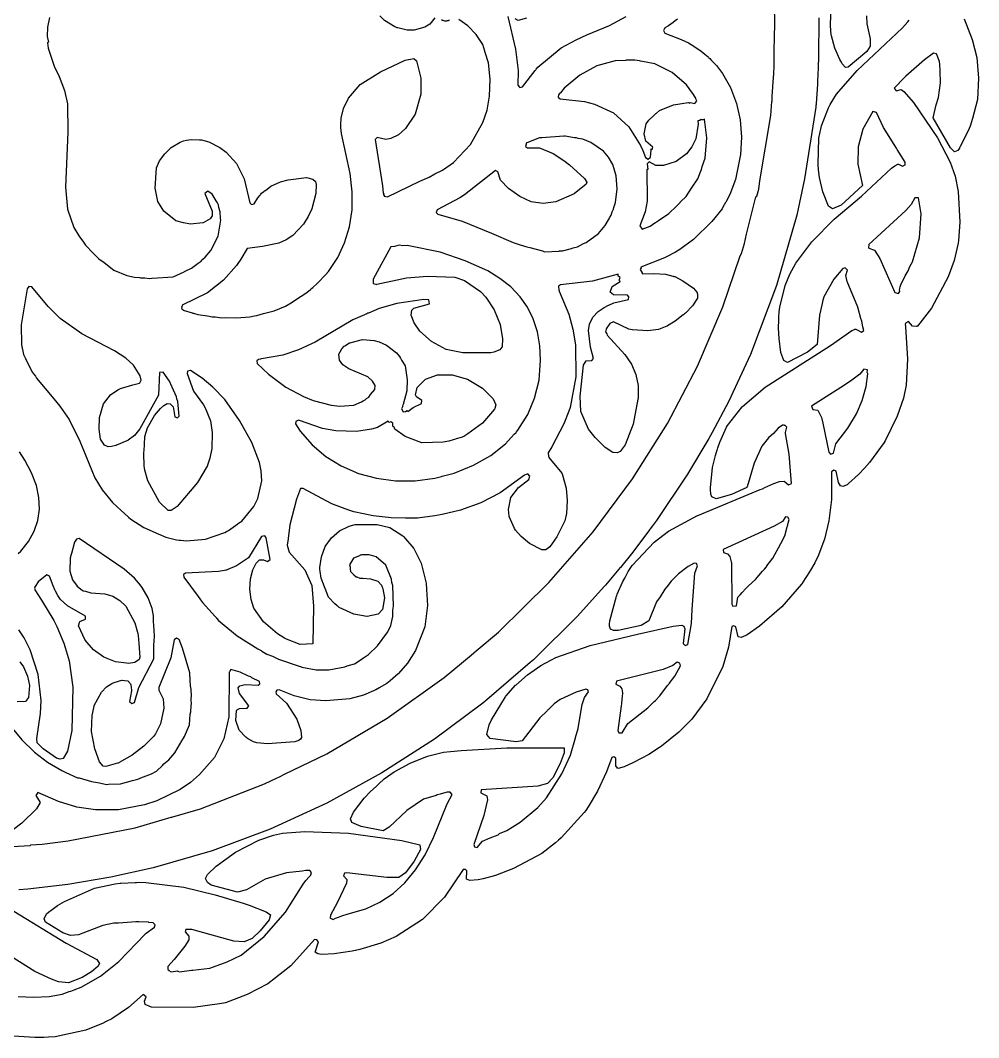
# Model space of a CAD drawing. Header units: millimetres. Extents: x 0 to 300, y 0 to 299.
# Drawn here: x 159.7 to 300.1, y 0.5 to 149.6 of the extents above; entities that cross this region are included whole.
import ezdxf

# ---------------------------------------------------------------- set-up
doc = ezdxf.new("R2010")
doc.units = ezdxf.units.MM
doc.layers.add('CUT', color=7, linetype='CONTINUOUS')

msp = doc.modelspace()

# ---------------------------------------------------------------- linework, layer by layer
at = {"layer": 'CUT'}
for points in [[(155.8314, 28.3523), (161.0913, 28.6546), (161.1872, 28.7505), (162.8452, 28.863), (166.6981, 29.3441), (176.4758, 31.2519), (181.7641, 32.7828), (181.8933, 32.8108), (182.0053, 32.8526), (186.0704, 34.0294), (195.4529, 37.6811), (197.2133, 38.5296), (197.6465, 38.6913), (198.3852, 39.0945), (204.5978, 42.0891), (213.4083, 47.3105), (221.7973, 53.2568), (225.729, 56.5464), (226.1495, 56.8564), (226.4752, 57.1708), (229.734, 59.8975), (237.1362, 67.1794), (243.5968, 74.6343), (249.3914, 82.3889), (254.5077, 90.5024), (258.9125, 98.8922), (262.623, 107.5832), (265.1403, 115.0356), (265.3537, 115.3838), (265.7769, 116.865), (266.0705, 118.2042), (267.449, 123.6828), (267.621, 123.8179), (267.893, 124.8155), (268.0397, 126.0623), (269.6812, 135.6204), (269.8229, 137.663), (269.8313, 137.7257), (269.8743, 138.4024), (270.0715, 141.2441), (270.0811, 141.6561), (270.1616, 142.9238), (270.1617, 145.1371), (270.2525, 149.0561), (270.0417, 160.0704)], [(283.6713, 150.2102), (283.7319, 149.0462), (284.2152, 146.8367), (284.2255, 145.7649), (283.749, 144.97), (280.9761, 142.6864), (280.6243, 142.6582), (280.1335, 143.1945), (279.9972, 143.4279), (279.9135, 143.5714), (279.9111, 143.5754), (279.7721, 143.8135), (279.0348, 145.5034), (278.5373, 147.3078), (278.5218, 147.4036), (278.3844, 148.8216), (278.5002, 151.8631)], [(255.9715, 149.7112), (255.6474, 149.4676), (255.3329, 149.2312), (254.6366, 148.7353), (254.1385, 148.4551), (254.1091, 148.3597), (254.0883, 148.3448), (253.9379, 148.0474), (254.1346, 147.6982), (256.5302, 146.7384), (257.5997, 146.2734), (258.3611, 145.796), (259.4235, 145.0588), (259.9932, 144.6193), (260.4662, 144.1954), (260.518, 144.1409), (260.577, 144.0787), (260.7, 143.9492), (260.9582, 143.6773), (261.6728, 142.9248), (262.5951, 141.771), (263.7602, 139.7167), (264.6244, 137.394), (265.164, 134.9957), (265.3509, 132.4274), (265.1981, 129.8892), (264.4635, 126.2569), (263.6374, 124.0268), (263.0536, 122.9327), (263.0144, 122.8626), (262.8349, 122.5419), (262.786, 122.4544), (262.5071, 121.9562), (260.9992, 120.0732), (258.31, 117.4393), (256.2987, 115.9658), (255.6758, 115.6099), (254.2818, 114.8582), (254.0929, 114.7766), (250.6056, 113.4129), (250.6236, 113.3858), (250.676, 113.2864), (250.4833, 113.044), (250.7833, 112.5754), (250.8234, 112.5785), (250.823, 112.4752), (250.8151, 112.3964), (252.5328, 112.4801), (254.2256, 112.3516), (255.3066, 112.0863), (255.3889, 112.059), (255.4393, 112.0422), (255.4982, 112.0226), (255.5645, 112.0005), (256.7647, 111.3865), (258.3144, 110.3228), (258.8097, 109.7344), (258.8385, 109.6563), (258.8399, 109.6527), (258.8656, 109.5829), (258.9224, 109.4289), (258.8943, 108.8285), (258.1593, 107.7411), (257.1416, 106.6736), (257.0232, 106.5653), (256.9606, 106.508), (256.8347, 106.393), (256.8301, 106.3888), (255.6291, 105.4547), (254.5205, 104.7817), (254.5099, 104.776), (254.5061, 104.774), (254.4861, 104.7633), (254.44, 104.7386), (253.1806, 104.2726), (251.6542, 104.0795), (249.405, 104.1868), (249.4016, 104.1877), (249.3854, 104.1917), (249.3197, 104.2078), (248.8337, 104.327), (246.6037, 105.3947), (246.0607, 105.1347), (245.5386, 104.3316), (245.5112, 104.3041), (245.4443, 103.9295), (245.636, 103.6088), (245.6717, 103.4099), (248.2582, 100.6092), (249.2139, 99.1598), (249.864, 97.6727), (250.2052, 96.0604), (250.2291, 94.633), (250.219, 94.5022), (250.2051, 94.3236), (250.197, 94.2196), (250.184, 94.0525), (249.4649, 90.3919), (248.2958, 87.362), (247.5894, 86.3803), (247.1245, 86.1625), (246.5077, 86.2407), (245.3726, 86.9768), (243.8903, 88.4245), (242.9223, 89.6748), (241.7879, 92.2178), (241.7158, 94.5017), (242.1808, 99.0367), (242.5939, 99.6563), (243.4251, 99.7211), (243.667, 100.0297), (243.2145, 101.6671), (242.9342, 104.113), (243.0901, 105.0591), (243.5911, 106.0619), (244.3327, 106.9016), (245.2209, 107.5029), (245.8479, 107.8046), (245.8775, 107.8189), (245.9057, 107.8325), (245.9153, 107.8371), (246.6397, 108.1473), (248.7902, 108.6716), (248.8615, 109.0349), (248.6336, 109.2816), (246.611, 109.3421), (246.1308, 109.7093), (246.4249, 110.566), (247.5586, 111.3125), (247.5558, 111.3154), (247.4831, 111.4075), (247.4327, 111.4862), (247.5958, 111.8522), (247.2615, 112.0869), (247.2632, 112.1829), (247.2766, 112.2995), (247.2861, 112.3435), (243.4975, 111.3367), (238.8317, 110.7981), (238.5301, 110.593), (238.592, 109.998), (238.6123, 109.9491), (238.6131, 109.941), (238.6359, 109.8921), (240.0316, 106.5219), (240.6536, 104.3109), (241.0174, 101.9927), (241.0778, 97.3114), (240.2518, 92.8244), (240.2471, 92.8106), (240.0583, 92.311), (239.3075, 90.4221), (237.5395, 87.057), (237.0228, 86.1755), (237.0393, 86.105), (237.0083, 86.0459), (237.1349, 85.4886), (239.0059, 83.2114), (239.0315, 83.1582), (239.0468, 83.1265), (239.0544, 83.1108), (239.063, 83.0929), (239.6813, 81.0322), (239.8078, 79.2087), (239.7166, 77.2764), (239.4564, 76.2391), (238.2716, 73.8699), (237.2909, 72.3968), (236.6612, 71.9635), (236.1183, 71.9786), (234.2883, 72.9055), (233.0595, 73.9233), (232.2484, 74.8654), (232.0935, 75.077), (231.3081, 76.868), (231.2972, 76.9176), (231.1979, 77.87), (231.55, 79.6237), (232.6536, 81.1057), (234.1937, 82.284), (234.3543, 82.7661), (234.0515, 83.0868), (233.5533, 82.8972), (229.9969, 80.3355), (227.1741, 78.8765), (224.19, 77.783), (221.5108, 77.1264), (220.4218, 76.9459), (217.8538, 76.6308), (216.1345, 76.616), (214.0207, 76.6614), (211.3539, 76.933), (208.553, 77.5646), (208.2699, 77.6455), (207.9758, 77.7295), (207.9701, 77.7311), (207.8014, 77.7793), (205.5463, 78.6073), (205.2166, 78.7661), (201.1316, 80.9709), (200.7422, 80.9833), (200.1408, 79.3907), (199.1769, 75.6266), (198.9178, 73.637), (198.9085, 73.5933), (198.9084, 73.5643), (198.7901, 72.6566), (199.0718, 71.6476), (201.3603, 69.0517), (202.3703, 66.7582), (202.6252, 63.7305), (202.5492, 58.179), (200.6853, 58.1039), (198.6672, 58.8838), (198.3584, 59.0335), (197.3509, 59.662), (195.2983, 61.4126), (193.8739, 63.409), (193.4755, 64.6969), (193.3182, 66.2179), (193.409, 67.7279), (193.7478, 69.0345), (194.2325, 70.0073), (194.7237, 70.4931), (195.3269, 70.5157), (195.9086, 70.2574), (196.2864, 70.576), (195.6987, 73.7508), (195.505, 74.0169), (194.9997, 73.9039), (193.0818, 70.8082), (191.3448, 69.6351), (190.0711, 69.0856), (189.983, 69.057), (189.86, 69.0172), (189.7672, 68.9871), (189.5964, 68.9318), (188.7324, 68.7751), (183.874, 68.5649), (183.582, 68.3346), (183.6157, 67.9643), (185.7203, 65.1285), (185.9498, 64.7939), (186.0764, 64.6487), (186.3705, 64.2524), (188.1984, 62.215), (188.3993, 61.9845), (188.4207, 61.9671), (188.7324, 61.6197), (191.4645, 59.3947), (194.4604, 57.4582), (194.9764, 57.2006), (195.0393, 57.1311), (195.7951, 56.6776), (196.6026, 56.3887), (197.5242, 55.9286), (200.5485, 54.913), (200.7342, 54.8882), (200.9039, 54.8034), (203.02, 54.3802), (204.8942, 54.3802), (207.2219, 54.8336), (207.5444, 54.9652), (208.6191, 55.2851), (209.9022, 56.1183), (209.9259, 56.1296), (209.9507, 56.1498), (210.6776, 56.6218), (212.0359, 57.8914), (213.5112, 59.9607), (213.9557, 60.8621), (214.2381, 62.18), (214.246, 63.1407), (214.3542, 63.7212), (214.2427, 66.7454), (214.1154, 67.1789), (214.0625, 67.6751), (213.2174, 69.7017), (211.8125, 70.9383), (210.7918, 71.2499), (209.7352, 71.2531), (209.5519, 71.1791), (209.4804, 71.1797), (209.3937, 71.1152), (208.4737, 70.7438), (207.9237, 69.7536), (207.9845, 69.4622), (207.9923, 69.2872), (208.0002, 69.2743), (208, 69.1928), (208.0287, 69.1382), (208.0689, 68.7858), (208.2572, 68.6033), (208.4793, 68.3497), (208.556, 68.3136), (208.8639, 68.0152), (208.9818, 68.007), (208.9904, 67.9992), (209.4462, 67.8321), (209.8699, 67.8369), (210.9637, 67.7333), (212.0482, 67.384), (212.5849, 66.7996), (212.6471, 66.6383), (212.6946, 66.5154), (212.7787, 66.2975), (212.7889, 66.2711), (213.054, 64.9489), (212.7635, 63.2117), (212.1017, 62.5415), (210.5046, 62.2224), (210.4924, 62.2209), (210.4625, 62.2173), (210.461, 62.2171), (210.4366, 62.2142), (208.541, 62.5563), (206.3959, 63.5346), (206.1905, 63.6991), (206.1528, 63.7294), (206.0565, 63.8065), (205.7664, 64.0391), (204.8546, 65.0234), (203.749, 67.8336), (203.6248, 68.7809), (203.5801, 69.1475), (203.5837, 69.3596), (203.794, 70.9683), (204.3418, 72.4561), (205.2479, 73.7414), (206.4411, 74.748), (207.8374, 75.4628), (208.7273, 75.6688), (208.975, 75.7058), (211.9473, 75.6668), (213.8048, 75.2307), (215.7142, 74.0338), (215.8085, 73.9499), (215.8297, 73.9311), (215.8325, 73.9286), (215.833, 73.9281), (217.3345, 72.162), (218.3994, 69.9996), (219.1448, 67.0643), (219.2084, 66.1658), (219.3424, 63.8193), (218.9484, 60.7038), (217.5757, 57.2374), (216.4151, 55.3864), (215.0995, 53.8628), (215.0776, 53.8427), (215.0718, 53.8374), (215.0529, 53.8202), (215.0241, 53.7939), (213.8539, 52.7718), (213.3626, 52.4014), (212.2795, 51.7463), (212.2486, 51.7284), (212.056, 51.6171), (212.028, 51.6009), (211.7911, 51.464), (209.9553, 50.6978), (207.9565, 50.1536), (204.427, 49.8478), (202.1275, 49.9989), (199.7914, 50.5799), (197.5903, 51.4684), (197.2647, 51.4246), (197.0949, 51.1847), (197.1617, 50.8631), (198.6563, 49.4848), (200.2072, 47.1431), (200.774, 45.5178), (200.8708, 44.4701), (200.7474, 44.2477), (200.5231, 44.1013), (200.4441, 44.0496), (200.4273, 44.0387), (200.3193, 43.9682), (199.8971, 43.8323), (195.9049, 43.5299), (194.3507, 43.7111), (194.3507, 43.7111), (194.3503, 43.7112), (194.35, 43.7113), (193.8569, 43.854), (192.9478, 44.3423), (192.9115, 44.3717), (192.897, 44.3835), (192.8538, 44.4185), (192.7329, 44.5163), (191.7495, 45.5603), (191.2444, 46.9533), (191.3675, 48.4401), (191.4928, 48.5602), (191.7945, 48.7213), (192.9057, 48.758), (193.1697, 49.0959), (191.8036, 50.9219), (191.5924, 51.7328), (191.8403, 52.0329), (192.6135, 52.2592), (194.4983, 52.1302), (194.7453, 52.3476), (194.7382, 52.6764), (193.5926, 53.2323), (193.4349, 53.3452), (193.1245, 53.4594), (191.8803, 54.0631), (190.5067, 54.4425), (190.3399, 54.0953), (190.2917, 54.0295), (190.2937, 53.9991), (190.2614, 53.932), (190.2315, 47.5187), (189.5132, 44.2781), (188.1223, 41.5432), (185.9478, 39.0368), (184.605, 37.8746), (183.0684, 36.8387), (179.6801, 35.1938), (177.8452, 34.5843), (174.0305, 33.8858), (170.7019, 33.8557), (167.9544, 34.2506), (165.2571, 35.1059), (162.2311, 36.4254), (161.9593, 35.9713), (162.5703, 34.9634), (162.0117, 34.026), (159.8869, 31.9324), (157.2366, 29.9219)], [(297.9706, 149.7654), (299.1568, 146.7627), (299.843, 144.0954), (300.1159, 141.0628), (299.9349, 137.955), (299.2251, 135.1588), (298.8954, 134.052), (298.6012, 133.3828), (297.4292, 131.0791), (297.3141, 130.8529), (297.2963, 130.818), (297.2926, 130.8106), (297.0662, 130.476), (296.5666, 130.303), (295.9798, 130.8705), (293.4262, 135.2848), (293.9114, 137.1588), (294.2543, 138.2339), (294.5265, 140.4148), (294.5146, 140.6734), (294.5259, 140.7699), (294.486, 141.7791), (294.4929, 142.2403), (294.4636, 142.3466), (294.4408, 142.9226), (294.4388, 142.929), (294.4375, 142.9774), (294.4055, 143.0622), (294.3835, 143.5448), (293.9331, 144.6662), (293.4759, 144.7276), (292.1859, 143.7633), (289.457, 141.3975), (288.6319, 140.5401), (288.4459, 140.3775), (288.4422, 140.343), (287.7409, 139.6142), (288.0066, 139.2401), (288.7473, 139.4127), (289.1692, 139.1387), (290.5577, 137.5091), (294.0654, 132.3382), (295.9303, 128.7914), (296.6599, 126.7245), (297.093, 124.4972), (297.3586, 120.0005), (297.1598, 117.3124), (297.1586, 117.2963), (297.1584, 117.2939), (297.1313, 116.9279), (296.5137, 114.3691), (295.6608, 111.9891), (293.2274, 107.391), (291.1467, 104.7457), (291.1441, 104.7437), (291.1431, 104.743), (291.136, 104.7375), (291.1239, 104.7282), (291.1174, 104.7232), (291.1079, 104.7159), (291.1002, 104.7099), (291.0305, 104.6949), (290.4303, 104.7308), (289.854, 105.407), (289.3866, 105.1844), (289.3919, 105.0918), (289.3517, 105.0679), (289.4162, 104.6648), (289.6869, 99.9166), (289.5076, 96.0967), (289.0864, 94.1893), (288.1635, 91.553), (286.395, 87.923), (286.2481, 87.7039), (286.2478, 87.7035), (286.2468, 87.7019), (286.2466, 87.7016), (284.1207, 84.7834), (283.3777, 83.9314), (282.5611, 83.0385), (281.9658, 82.5101), (281.5441, 82.1358), (281.0533, 81.7002), (280.8377, 81.5088), (280.2258, 81.2586), (279.8537, 81.3631), (279.5664, 81.8209), (279.2254, 83.4752), (278.8664, 83.6572), (278.5377, 83.4248), (278.5324, 79.3284), (278.1609, 76.2361), (277.5026, 73.5167), (277.4308, 73.2833), (276.6258, 71.2059), (276.0927, 70.0722), (275.4904, 68.9824), (274.9829, 68.191), (274.9083, 68.0747), (274.7035, 67.7553), (274.2098, 66.9854), (274.1607, 66.9178), (271.2829, 63.6098), (267.9809, 60.7929), (266.1747, 59.5179), (266.1125, 59.4774), (266.099, 59.4686), (266.0749, 59.453), (265.9878, 59.3963), (265.3161, 59.1297), (264.8502, 59.2202), (264.5342, 60.6758), (264.2494, 60.8476), (263.9357, 60.7373), (263.4415, 57.7178), (263.4409, 57.7152), (263.4406, 57.7137), (263.4396, 57.7096), (263.4382, 57.7032), (262.6108, 54.8936), (260.2805, 50.1423), (258.0728, 47.1648), (257.2763, 46.3683), (256.913, 46.005), (256.6572, 45.7493), (256.1502, 45.2422), (253.6521, 43.2095), (253.359, 43.0017), (251.7845, 41.9797), (249.5213, 40.7962), (248.1682, 40.1729), (247.2838, 39.939), (247.2588, 39.9536), (247.2451, 39.9616), (247.2328, 39.9689), (247.189, 39.9945), (246.9468, 40.3281), (246.9385, 41.4573), (246.6577, 41.6455), (246.3354, 41.5437), (245.5879, 39.4389), (244.2673, 36.5876), (242.8643, 34.3017), (242.5243, 33.7749), (242.2944, 33.4873), (238.929, 29.766), (238.5599, 29.4078), (238.1095, 29.047), (236.078, 27.498), (231.9615, 25.2832), (229.3151, 24.2501), (227.5205, 23.765), (226.7566, 23.6183), (225.5502, 23.5172), (225.0663, 23.7315), (225.1121, 24.9274), (224.9068, 25.141), (224.5759, 25.1335), (221.852, 21.0709), (218.617, 17.8055), (214.7428, 15.2981), (212.5114, 14.3359), (209.4338, 13.393), (208.7959, 13.2608), (208.722, 13.2455), (208.5674, 13.2135), (208.3124, 13.1606), (205.6788, 12.7573), (203.8772, 12.6949), (203.2586, 12.7658), (202.864, 13.0204), (203.3414, 14.5445), (203.1434, 14.8508), (202.7788, 14.8595), (199.3066, 11.0108), (195.9566, 8.3876), (192.9278, 6.8229), (189.7374, 5.6079), (188.8458, 5.4273), (185.0048, 4.9258), (178.8899, 4.956), (177.9715, 5.345), (177.8419, 5.8227), (178.1078, 6.4924), (177.6448, 6.8025), (175.5358, 4.8997), (173.0815, 3.2602), (172.2692, 2.8494), (171.9709, 2.6984), (171.9055, 2.6654), (171.7895, 2.6067), (169.271, 1.606), (164.7577, 0.6333), (163.7779, 0.5569), (163.0893, 0.5351), (162.8534, 0.5276), (162.6731, 0.5219), (161.8124, 0.4946), (157.893, 0.7611)], [(159.3412, 6.5266), (161.595, 6.4345), (163.8692, 6.5266), (165.7748, 6.8573), (166.8041, 7.2367), (167.0871, 7.3066), (167.5399, 7.508), (168.5775, 7.8905), (171.4166, 9.4922), (174.1101, 11.6496), (177.9622, 15.6782), (177.9639, 15.6799), (177.9689, 15.6848), (177.9991, 15.7147), (178.0975, 15.8123), (179.3349, 16.6661), (179.4277, 17.0173), (179.1181, 17.3134), (178.4748, 17.3483), (178.4262, 17.3952), (177.0348, 17.4707), (176.7735, 17.4483), (176.5823, 17.4703), (174.0542, 17.285), (173.3763, 17.259), (171.7554, 16.9126), (168.1753, 15.5487), (167.0417, 15.476), (165.908, 15.8399), (163.3676, 17.4366), (163.1803, 17.8824), (163.4975, 18.6285), (163.8134, 18.9035), (164.3303, 19.2853), (164.5036, 19.4132), (164.5308, 19.4334), (165.1114, 19.8621), (166.1225, 20.4612), (170.5327, 22.3794), (173.5854, 23.0426), (174.2939, 23.129), (174.3122, 23.1312), (174.364, 23.1376), (174.3819, 23.1397), (176.4954, 23.245), (176.693, 23.2486), (177.0448, 23.2549), (178.071, 23.2443), (183.6138, 22.5443), (188.1969, 21.4221), (192.3159, 20.2053), (193.1871, 19.9073), (195.7144, 18.9374), (196.3239, 18.5043), (196.1245, 17.7524), (194.8221, 16.1694), (193.6209, 15.033), (192.4842, 14.5141), (190.9591, 14.6381), (184.8231, 16.3306), (183.9146, 16.3642), (183.8039, 15.9795), (184.3789, 15.3465), (184.3731, 14.8328), (183.7522, 13.8912), (182.2142, 11.9622), (181.3001, 10.8978), (181.2891, 10.4659), (181.4381, 10.3806), (181.4357, 10.3118), (181.7878, 10.126), (182.7218, 10.2635), (182.7358, 10.2145), (182.9777, 10.154), (184.7679, 10.3598), (184.9255, 10.3636), (187.4429, 10.6873), (189.9908, 11.5833), (192.01, 12.5911), (195.399, 15.3156), (198.5178, 18.881), (201.1326, 22.9805), (201.4846, 23.5108), (201.9908, 24.0652), (202.2352, 24.325), (202.2342, 24.3317), (202.2641, 24.3644), (202.3291, 24.6905), (202.084, 24.963), (201.5118, 24.9674), (200.9698, 24.8752), (198.6545, 24.6638), (195.5429, 23.6954), (192.7894, 22.1716), (191.4722, 21.7944), (187.6228, 22.834), (187.1017, 23.2085), (186.7887, 23.8161), (187.12, 24.3881), (188.3514, 25.6168), (191.2198, 27.6899), (194.6352, 29.4265), (196.7798, 30.1818), (198.0746, 30.4359), (201.3624, 30.7087), (207.7504, 30.4361), (215.5663, 29.3762), (218.2311, 28.7311), (218.3265, 28.0545), (217.3681, 26.355), (216.1368, 24.6369), (215.1372, 23.9585), (213.395, 23.9417), (207.5243, 24.6678), (207.1642, 24.5843), (207.0347, 24.202), (207.5079, 23.652), (207.4786, 23.1075), (206.1442, 20.3464), (205.1294, 18.4472), (205.1314, 18.2506), (205.029, 18.0387), (205.5149, 17.7862), (205.8772, 18.0064), (206.0255, 18.057), (206.3162, 18.1563), (206.8054, 18.3232), (207.7179, 18.6347), (210.296, 19.3814), (212.3536, 20.3321), (214.3107, 21.618), (216.0027, 23.1952), (217.5861, 25.0828), (218.9886, 27.2952), (220.2331, 29.8139), (222.1982, 34.7381), (222.9353, 36.1182), (222.6835, 36.4754), (222.4136, 36.458), (222.371, 36.4805), (222.2378, 36.4466), (222.0037, 36.4315), (221.1929, 36.1807), (220.7773, 36.075), (220.5922, 35.9949), (218.7728, 35.4323), (216.289, 33.7647), (213.7159, 31.3448), (212.8605, 30.8166), (209.6116, 31.4458), (208.2419, 31.9963), (208.0442, 32.5339), (208.4776, 33.531), (210.0348, 35.6038), (210.9868, 36.5559), (211.7976, 37.2973), (212.0147, 37.4958), (212.1973, 37.6628), (213.0069, 38.4031), (214.4658, 39.449), (216.8189, 40.7306), (219.3227, 41.7362), (221.6666, 42.3285), (222.7, 42.4234), (222.7038, 42.4237), (222.7038, 42.4237), (224.2883, 42.5692), (230.9719, 42.9817), (239.3774, 42.9561), (239.3813, 42.2194), (238.7857, 40.6475), (237.73, 38.5658), (236.9332, 37.7132), (235.5009, 37.3326), (227.1937, 36.8276), (227.1426, 36.3672), (228.0267, 35.9266), (228.138, 35.318), (227.5829, 33.0274), (226.1142, 28.8045), (226.25, 28.4331), (226.6406, 28.3714), (227.3959, 29.2864), (228.5457, 29.7935), (229.6826, 30.2266), (229.8885, 30.3857), (230.9599, 30.8582), (232.9314, 32.0722), (235.512, 34.2074), (236.7764, 35.6522), (239.0165, 39.147), (240.2737, 41.8682), (241.0212, 44.4218), (241.0317, 44.4505), (241.0362, 44.4733), (241.417, 45.7744), (241.9605, 49.0811), (242.0105, 49.3161), (242.3385, 50.3214), (242.9434, 51.1489), (242.8259, 51.461), (242.5483, 51.5706), (241.1377, 51.1349), (238.798, 50.0434), (237.8972, 49.388), (237.0449, 48.5495), (236.9451, 48.465), (236.8867, 48.3938), (235.8102, 47.3347), (233.2327, 43.9656), (232.3558, 43.8326), (228.527, 44.3097), (228.0229, 44.8988), (228.3803, 46.3504), (228.7317, 47.0531), (230.755, 50.4193), (230.8437, 50.5272), (232.2482, 52.1284), (232.2805, 52.1636), (234.0142, 53.6813), (235.9302, 55.0285), (238.1711, 56.212), (243.1596, 57.9351), (250.1016, 59.6333), (255.3278, 60.8116), (256.6015, 60.9332), (256.9298, 60.7715), (257.0371, 60.3885), (256.7879, 58.2344), (257.1121, 57.9491), (257.4797, 58.1058), (258.0097, 61.1649), (258.1179, 63.2095), (258.5083, 68.5628), (258.9256, 69.6248), (258.7676, 69.9868), (258.4094, 70.0394), (257.5636, 69.55), (256.1034, 68.4751), (255.0279, 67.3983), (254.4338, 66.5462), (254.1386, 66.2318), (253.4143, 65.0839), (252.9172, 64.371), (251.7706, 61.575), (250.6605, 60.8704), (247.2838, 60.1555), (246.6019, 60.1296), (246.1703, 60.3323), (246.0269, 60.7752), (245.9933, 61.0609), (246.0439, 61.5622), (247.0553, 65.1735), (247.0741, 65.2298), (247.0782, 65.2421), (247.0915, 65.2821), (247.1503, 65.4586), (247.9585, 67.3163), (248.2373, 67.8285), (248.2809, 67.9085), (248.2917, 67.9283), (248.768, 68.8032), (249.3285, 69.6979), (252.5365, 73.0874), (254.6387, 74.7257), (258.9304, 76.9923), (258.9397, 76.9965), (258.9462, 76.9995), (258.9673, 77.0091), (258.9752, 77.0127), (268.1088, 80.8337), (268.4372, 80.8916), (268.7725, 81.1113), (270.1092, 81.6706), (270.9164, 81.9717), (271.6235, 82.0252), (272.2513, 81.4965), (272.6621, 81.7039), (272.3683, 85.9882), (271.8158, 89.0361), (271.811, 89.0996), (271.8106, 89.1037), (271.807, 89.1518), (271.8049, 89.1782), (271.9932, 89.9705), (271.7947, 90.1241), (271.7486, 90.2066), (271.681, 90.2119), (271.5769, 90.2924), (271.4981, 90.2262), (271.3813, 90.2354), (270.7276, 89.7803), (270.067, 89.0334), (269.7377, 88.7567), (269.7172, 88.7303), (269.3075, 88.3861), (268.3549, 87.1858), (267.1954, 84.6906), (266.1823, 81.1924), (266.1635, 81.1648), (266.1582, 81.157), (266.1575, 81.156), (266.1332, 81.1203), (263.892, 80.0928), (261.6543, 79.4435), (261.02, 79.731), (260.8772, 80.1198), (260.7942, 80.8082), (260.7935, 81.0808), (261.1246, 84.0606), (261.5289, 85.8038), (261.8097, 86.6484), (261.8391, 86.7369), (261.9053, 86.936), (262.1781, 87.7565), (263.1717, 89.941), (263.3224, 90.2093), (265.4358, 92.9306), (265.4684, 92.9645), (265.4792, 92.9757), (265.4828, 92.9795), (265.4907, 92.9878), (268.8072, 95.7902), (278.4255, 101.9303), (281.5217, 104.1139), (281.9011, 104.2713), (281.9402, 104.2807), (281.9462, 104.2822), (281.9756, 104.2893), (282.1152, 104.3232), (282.9323, 103.8582), (283.3002, 104.0998), (283.1487, 104.6717), (282.9915, 105.456), (282.8295, 105.8766), (282.393, 107.5242), (280.8372, 111.2903), (280.6526, 112.1648), (280.8901, 112.9542), (280.5751, 113.2902), (280.2272, 113.1827), (278.9012, 111.6417), (277.4217, 109.0528), (277.3372, 108.6952), (277.2745, 108.5773), (277.1837, 108.0459), (276.7824, 106.3483), (276.4491, 102.0399), (275.0354, 100.9601), (272.1058, 99.3983), (271.5841, 99.7355), (271.131, 100.8761), (270.8725, 102.952), (270.795, 104.4451), (270.8401, 105.6716), (270.8452, 105.8098), (270.8541, 106.0517), (270.8825, 106.8227), (270.9647, 107.5421), (271.7705, 110.6901), (272.4579, 112.3768), (273.3188, 114.0004), (275.6451, 117.1121), (278.9613, 120.4009), (282.963, 123.797), (287.3555, 127.9156), (287.8291, 128.2211), (288.2557, 128.4883), (288.3798, 128.4813), (288.9526, 128.1871), (289.3626, 128.3992), (289.3526, 128.7643), (288.1858, 130.6322), (288.0935, 130.8042), (287.7181, 131.3809), (286.1776, 133.8469), (285.1299, 136.068), (284.6, 136.1998), (283.1229, 133.5868), (282.4356, 131.0094), (282.429, 128.4617), (283.1083, 125.3644), (279.9794, 122.4871), (278.698, 121.9463), (278.1047, 122.3321), (277.2771, 124.445), (276.7832, 126.5162), (276.6615, 127.6449), (276.6008, 128.5066), (276.6985, 132.3147), (276.8243, 132.9619), (276.892, 133.2333), (276.9382, 133.4188), (276.9804, 133.5879), (277.1035, 134.0816), (278.1072, 136.7324), (278.3777, 137.2334), (279.2871, 138.7627), (282.3184, 142.2283), (288.968, 148.455), (289.7318, 149.3443), (289.9529, 149.572)], [(276.6883, 149.9046), (276.6399, 144.0683), (276.5877, 142.8201), (276.5283, 141.3986), (276.5073, 140.894), (276.4789, 140.2154), (276.3006, 137.3349), (276.2794, 137.174), (276.271, 137.1099), (276.2663, 137.0738), (276.2353, 136.8375), (274.6, 126.3251), (273.4499, 121.0269), (270.4832, 110.7012), (266.6612, 100.6003), (263.4588, 93.6819), (261.0658, 89.1588), (260.5774, 88.2648), (257.4262, 83.0716), (252.8838, 76.2863), (252.3194, 75.5053), (251.995, 75.0565), (251.99, 75.0495), (251.9057, 74.9328), (249.2589, 71.3955), (247.6159, 69.4073), (247.5359, 69.3121), (247.3832, 69.1302), (245.4074, 66.7766), (245.2488, 66.5877), (241.3148, 62.2692), (234.958, 55.9419), (234.9358, 55.9221), (234.9138, 55.9024), (234.8558, 55.8506), (234.4021, 55.4451), (228.046, 49.9695), (227.7976, 49.7761), (227.7579, 49.7452), (227.6725, 49.6788), (227.2506, 49.3504), (220.3888, 44.2541), (212.6376, 39.2896), (204.5823, 34.8695), (196.2819, 31.0664), (187.7739, 27.8861), (179.1118, 25.3711), (172.9158, 24.0038), (166.6273, 22.9456), (160.7894, 22.2603), (159.4561, 22.1688)], [(163.9299, 149.9625), (163.6261, 148.5348), (163.5973, 147.1958), (163.7776, 146.3391), (163.6609, 146.2484), (163.7213, 145.4926), (164.6282, 142.8324), (165.3761, 141.3367), (166.1598, 139.2947), (166.5883, 137.3384), (166.6518, 133.1792), (166.29, 125.0998), (166.5653, 121.8995), (167.5267, 119.1906), (168.3236, 117.8408), (168.8503, 117.2213), (169.2098, 116.6298), (170.3519, 115.4555), (170.5001, 115.2812), (170.6031, 115.1972), (171.1732, 114.611), (171.9638, 114.0874), (173.3557, 112.9521), (175.267, 112.1503), (176.3758, 111.9322), (177.1334, 111.8812), (177.2896, 111.849), (177.7166, 111.8419), (177.9032, 111.8294), (178.5579, 111.732), (178.9296, 111.7603), (179.0033, 111.7553), (182.0523, 111.9853), (183.6717, 112.7241), (183.7471, 112.7485), (183.8034, 112.7841), (184.7664, 113.2234), (185.7125, 113.9914), (186.1712, 114.2815), (186.4099, 114.5575), (186.767, 114.8474), (187.5985, 115.8334), (188.6634, 117.935), (189.0538, 120.2811), (189.0168, 120.5153), (188.9578, 121.494), (188.759, 122.1486), (188.7019, 122.5108), (188.5904, 122.7041), (188.5496, 122.8385), (188.3612, 123.1014), (187.7995, 124.0753), (187.1591, 124.5241), (186.7258, 124.1852), (187.7787, 121.6185), (187.7773, 120.9311), (187.4934, 120.4814), (186.4763, 119.9008), (186.4315, 119.8919), (186.4185, 119.8893), (186.4162, 119.8888), (186.411, 119.8878), (184.594, 119.7047), (183.5678, 119.8975), (182.4653, 120.1984), (180.7184, 121.6085), (179.8124, 123.0366), (179.4148, 124.9626), (179.6387, 127.9474), (180.0665, 128.9554), (180.8336, 129.9818), (181.772, 130.9149), (183.0688, 131.708), (183.5709, 131.9014), (184.0375, 132.0219), (184.72, 132.0927), (185.9223, 132.0711), (186.0224, 132.0553), (186.0639, 132.0487), (186.0972, 132.0435), (186.2034, 132.0267), (187.2694, 131.7467), (188.9174, 130.9317), (189.8437, 130.2479), (191.3563, 128.5841), (192.4913, 126.3215), (193.3044, 122.8386), (193.5271, 122.5964), (193.9473, 122.6766), (194.4696, 123.5436), (194.8002, 123.9359), (194.8532, 123.9987), (194.9082, 124.0639), (195.0312, 124.2099), (195.3391, 124.475), (195.4558, 124.5604), (195.4794, 124.5777), (195.8183, 124.8255), (196.3907, 125.2442), (197.8175, 125.9108), (198.9161, 126.2034), (201.612, 126.5061), (202.5548, 126.2799), (202.901, 125.9449), (203.0111, 125.5056), (202.9882, 124.2024), (202.4058, 121.916), (201.8514, 120.7995), (201.1773, 119.7127), (199.6053, 118.0501), (198.6482, 117.3775), (197.5638, 116.9212), (197.3087, 116.8473), (195.1386, 116.4367), (192.9042, 116.136), (191.9921, 114.5622), (191.3272, 113.6118), (189.4229, 111.4679), (187.0951, 109.6349), (183.4077, 107.8117), (183.3774, 107.6731), (183.28, 107.5845), (183.3353, 107.48), (183.2903, 107.2739), (183.4832, 107.2006), (183.552, 107.0706), (184.8566, 106.6792), (184.9549, 106.6419), (185.0208, 106.63), (185.6681, 106.4358), (187.1164, 106.2501), (187.7687, 106.1319), (188.2138, 106.1094), (189.205, 105.9823), (189.8008, 106.0294), (191.3564, 105.9509), (193.2781, 106.1036), (194.0082, 106.281), (194.3146, 106.3066), (195.3254, 106.6011), (196.8609, 106.9742), (198.5322, 107.6933), (199.0003, 107.9893), (199.1938, 108.0682), (199.976, 108.606), (201.6654, 109.674), (202.2074, 110.1403), (202.3587, 110.2444), (202.5322, 110.4199), (203.1915, 110.9872), (204.467, 112.3765), (204.6235, 112.5348), (204.6543, 112.5805), (204.8283, 112.7701), (206.1766, 114.7987), (207.1951, 116.9462), (207.9222, 119.2996), (208.282, 121.8044), (208.309, 124.4055), (208.0075, 127.0989), (206.7369, 132.9901), (206.6489, 133.8619), (206.6489, 134.5135), (206.6503, 134.5301), (206.6583, 134.6275), (206.6741, 134.8188), (206.7085, 135.2358), (207.0327, 136.6359), (207.7813, 138.1547), (209.4635, 140.1658), (212.4476, 142.0222), (216.0607, 143.702), (217.3549, 143.9789), (217.7173, 143.6223), (218.341, 141.0597), (218.3387, 138.7604), (217.5404, 135.8245), (216.1374, 133.6913), (215.111, 132.7753), (213.965, 132.2233), (213.2309, 132.103), (211.9841, 132.3882), (211.6524, 132.1173), (212.7452, 125.2888), (212.8412, 124.2519), (212.8492, 124.2431), (212.8501, 124.2284), (212.9336, 124.1), (212.9051, 123.9388), (212.9646, 123.9178), (212.9851, 123.7899), (213.4861, 123.6951), (218.207, 125.9913), (219.604, 126.5867), (220.3904, 127.0533), (221.5408, 127.6128), (223.1291, 128.7436), (225.6581, 131.3606), (227.4702, 134.5908), (228.0943, 136.4126), (228.4433, 138.4517), (228.5043, 140.9343), (228.2678, 143.329), (227.8004, 144.8607), (227.7559, 145.0106), (227.7524, 145.0178), (227.45, 146.0086), (226.4816, 147.4934), (225.2449, 148.7559), (223.9505, 149.6783)], [(220.3964, 149.9128), (219.6594, 148.9977), (218.9516, 148.5562), (217.396, 148.1294), (216.833, 148.1116), (216.5728, 148.1161), (216.508, 148.1172), (216.5025, 148.1173), (216.3378, 148.1202), (215.0037, 148.4423), (214.9233, 148.4688), (214.8905, 148.4797), (214.7943, 148.5115), (214.5624, 148.5882), (213.0238, 149.5506), (212.3375, 150.2125)], [(222.5335, 149.6196), (222.4427, 149.5474), (222.3684, 149.4992), (222.3375, 149.489), (222.2205, 149.463), (222.1015, 149.4488), (221.9817, 149.4465), (221.8622, 149.4562), (221.7444, 149.4778), (221.6292, 149.511), (221.5179, 149.5555), (221.4116, 149.6109)], [(231.1158, 150.1308), (232.248, 145.3441), (232.6418, 142.196), (232.5792, 140.0364), (232.8948, 139.6944), (233.2715, 139.834), (235.1064, 142.2141), (235.1582, 142.2731), (235.2012, 142.322), (235.2775, 142.4087), (235.5168, 142.681), (238.9531, 145.5059), (241.1114, 146.6898), (242.6692, 147.4363), (245.9936, 148.8207), (248.4542, 150.0961)], [(233.8263, 149.8566), (232.6047, 149.545), (232.1698, 149.7832)], [(159.3713, 71.4537), (159.7281, 71.7549), (160.8541, 73.1794), (161.6952, 74.7217), (162.2147, 76.2851), (162.4512, 77.9405), (162.3921, 79.6259), (162.014, 81.3783), (161.311, 83.2454), (160.3286, 85.0899), (159.522, 86.3077)], [(158.2253, 46.119), (159.902, 44.11), (161.7602, 42.3131), (163.6698, 40.8442), (165.7298, 39.6168), (166.3351, 39.3552), (168.0442, 38.57), (168.2722, 38.57), (170.0996, 38.0244), (171.27, 37.8384), (171.2788, 37.8143), (172.3066, 37.6026), (172.5783, 37.6304), (172.5814, 37.6299), (174.3521, 37.688), (176.112, 38.1656), (176.8713, 38.3584), (176.9714, 38.3988), (177.0048, 38.4078), (177.1498, 38.443), (177.3245, 38.541), (178.8967, 39.1746), (179.6222, 39.5373), (180.4988, 40.3536), (180.7103, 40.5969), (181.4439, 41.2053), (182.3055, 42.2475), (183.0016, 43.4082), (183.1546, 43.6311), (183.2075, 43.7515), (183.721, 44.6078), (184.4432, 46.3293), (184.5705, 47.8869), (184.6446, 48.2152), (184.6855, 49.114), (184.7292, 49.4678), (184.7226, 49.93), (184.7611, 50.7761), (184.7029, 51.3062), (184.6995, 51.546), (184.6228, 52.0354), (184.5356, 52.8289), (184.4945, 53.9446), (183.4433, 57.5784), (182.9298, 58.8412), (182.5446, 59.0407), (182.2256, 58.7971), (181.7248, 56.1545), (179.9569, 51.7965), (179.9578, 51.4023), (180.6058, 50.1596), (180.7057, 48.7496), (180.2177, 46.4945), (179.488, 45.0268), (179.1818, 44.644), (177.7555, 43.1858), (176.0793, 41.9051), (174.4872, 41.0016), (174.3845, 40.947), (174.3336, 40.9199), (173.9907, 40.7378), (173.9069, 40.6933), (172.2139, 40.2062), (171.8107, 40.2815), (171.2775, 40.8853), (170.5648, 42.8287), (170.1052, 45.3305), (170.1841, 47.7068), (170.4219, 48.8344), (170.5065, 49.1592), (171.5496, 51.1288), (172.2952, 51.9123), (173.0894, 52.4076), (173.4306, 52.5399), (174.5335, 52.8718), (174.5396, 52.8713), (174.572, 52.8689), (174.6075, 52.8663), (174.9096, 52.8439), (175.424, 52.7535), (175.8161, 52.3185), (175.8518, 52.1758), (175.8654, 52.1214), (175.8761, 52.0787), (175.9239, 51.8876), (175.9629, 51.3211), (175.6872, 49.747), (175.987, 49.436), (176.3897, 49.5922), (177.0454, 51.7822), (179.2229, 55.9982), (179.2091, 57.6338), (179.2192, 57.9718), (179.351, 59.3185), (179.2852, 60.1831), (179.2898, 60.3366), (179.2414, 60.7578), (179.1753, 61.6262), (179.1696, 62.2968), (178.9928, 63.3754), (178.3969, 64.9456), (177.5259, 66.4558), (177.0131, 67.0787), (176.9925, 67.1128), (176.962, 67.1407), (176.4026, 67.8201), (174.8843, 69.1574), (168.2691, 73.6138), (167.9182, 73.541), (167.6091, 73.1068), (167.1552, 71.4542), (167.0093, 71.0061), (167.0067, 70.9136), (166.9563, 70.7299), (166.9247, 68.8543), (167.3153, 67.5571), (167.9798, 66.6252), (168.5451, 66.2245), (168.8868, 65.9411), (169.2179, 65.903), (170.0057, 65.6889), (172.044, 65.529), (173.1994, 65.1859), (174.2467, 64.5533), (175.1523, 63.7109), (176.4534, 61.2788), (176.9088, 59.7133), (176.9312, 59.4274), (176.9764, 58.8527), (177.0229, 58.2601), (177.1804, 56.2563), (177.1012, 55.8893), (176.4636, 55.4847), (175.5176, 55.3316), (175.2106, 55.3537), (173.6336, 55.5632), (171.891, 56.2427), (170.368, 57.3216), (169.1563, 58.7291), (168.2068, 60.8154), (168.4075, 61.4485), (169.2028, 61.8309), (169.2128, 62.2623), (166.585, 63.747), (165.5433, 64.6856), (165.1567, 65.2806), (164.836, 65.9351), (164.7407, 66.1296), (164.7404, 66.1303), (164.4629, 66.6967), (163.9395, 68.1096), (163.5671, 68.3256), (162.2556, 67.3058), (161.8629, 66.6069), (161.8115, 66.56), (161.8069, 66.5073), (161.7233, 66.3586), (161.7849, 66.2558), (161.7732, 66.1223), (162.7774, 64.5991), (164.5661, 61.6134), (164.6132, 61.5184), (164.6507, 61.4428), (164.7668, 61.2086), (165.0023, 60.7336), (166.0379, 58.2972), (166.2573, 57.6518), (166.801, 55.7106), (167.3454, 51.8701), (167.2227, 45.5133), (166.5869, 42.4545), (165.9626, 41.4212), (165.5129, 41.2923), (164.9559, 41.4547), (163.0225, 42.8143), (162.1348, 43.6959), (162.0623, 44.3442), (162.6321, 48.0018), (162.724, 49.9131), (162.3011, 53.6908), (161.1181, 57.2987), (160.2215, 59.0666), (159.4335, 60.251)], [(159.5694, 55.5722), (160.1096, 54.8408), (160.7169, 53.4759), (160.9979, 52.0705), (160.8588, 50.3313), (160.4298, 49.7361), (159.2185, 49.7043)], [(158.7158, 19.0431), (166.3906, 14.3293), (170.8977, 11.9485), (171.2757, 11.3538), (171.0485, 10.9289), (170.0992, 10.1335), (168.708, 9.3292), (166.7027, 8.5245), (165.2617, 8.6766), (164.2567, 9.0488), (161.7948, 10.1883), (154.9874, 14.4231)]]:
    msp.add_lwpolyline(points, dxfattribs=at)
for points in [[(252.3563, 130.9534), (251.3339, 131.8639), (251.0884, 132.9137), (251.3971, 134.3957), (251.7615, 134.9347), (252.4402, 135.5539), (252.7729, 135.8574), (252.8241, 135.9041), (252.8939, 135.9678), (253.3359, 136.3317), (255.3699, 137.1746), (257.5365, 137.5062), (257.7874, 137.436), (257.7945, 137.4468), (257.8367, 137.4988), (258.5104, 137.3659), (258.8334, 137.7425), (258.6179, 138.1455), (258.6727, 138.1686), (258.3888, 138.5739), (258.3636, 138.6211), (258.3159, 138.678), (257.3153, 140.1064), (255.213, 141.9179), (252.6331, 143.1774), (250.8724, 143.5154), (250.5622, 143.5932), (250.4294, 143.6004), (249.7027, 143.7399), (248.5425, 143.7023), (248.4333, 143.7082), (248.3391, 143.6957), (246.8296, 143.6468), (244.1617, 142.9005), (241.6692, 141.5306), (239.3519, 139.5955), (238.8103, 138.9516), (238.7426, 138.9016), (238.7373, 138.8744), (238.71, 138.8514), (238.704, 138.8254), (238.5413, 138.6319), (238.505, 138.3046), (238.768, 138.0541), (242.3299, 137.6616), (243.8373, 137.2958), (246.5775, 135.9929), (248.8421, 133.94), (250.5698, 131.212), (250.8837, 130.4897), (250.8953, 130.4943), (251.2839, 129.4385), (251.7032, 129.2265), (252.0068, 129.4956), (252.1077, 130.5778), (252.0277, 130.6799), (252.0778, 130.6788), (252.1965, 130.6642), (252.2792, 130.6455)], [(251.5372, 123.059), (251.2595, 121.5023), (250.4759, 119.426), (250.7887, 118.9624), (251.9682, 119.4171), (252.6515, 119.871), (252.7479, 119.9182), (253.19, 120.2286), (254.7109, 121.2389), (255.8127, 122.3408), (256.0939, 122.5656), (256.3215, 122.8262), (256.3557, 122.8578), (256.3917, 122.9066), (256.4834, 123.0115), (257.2369, 123.7651), (257.5749, 124.2615), (257.7035, 124.4088), (258.0457, 124.9528), (258.9793, 126.3237), (259.3332, 127.3431), (259.5087, 127.7135), (259.6152, 128.1551), (260.0352, 129.3647), (260.3018, 132.3245), (259.9361, 135.0751), (259.8584, 135.0399), (259.7469, 135.0019), (259.6321, 134.975), (259.5705, 134.9668), (259.4448, 135.012), (259.2726, 134.8831), (259.1742, 134.8598), (259.0559, 134.8439), (258.9713, 134.841), (259.0021, 134.3385), (258.6689, 132.2182), (258.077, 131.0431), (257.2818, 130.0203), (255.7615, 128.884), (253.9216, 128.2704), (253.0502, 128.2795), (252.7882, 128.2822), (251.8372, 128.844), (251.5487, 128.5194), (251.6334, 127.7004), (251.6185, 127.6984), (251.5029, 127.6948), (251.4864, 127.6959)], [(232.9403, 116.6659), (233.9216, 116.3475), (234.3321, 116.29), (236.1788, 115.7911), (236.182, 115.7768), (236.4843, 115.6558), (238.6004, 115.7465), (238.7081, 115.7705), (239.1094, 115.7741), (240.4339, 116.1073), (240.672, 116.2069), (241.3211, 116.3511), (242.2061, 116.849), (242.5713, 117.0018), (244.4187, 118.3286), (245.3996, 119.5095), (245.8603, 120.3308), (245.9549, 120.4644), (246.0295, 120.6325), (246.2438, 121.0144), (246.4043, 121.4765), (246.5974, 121.9115), (246.6358, 122.1431), (246.893, 122.8834), (247.1268, 124.8633), (247.0042, 126.7936), (246.4923, 128.4177), (245.872, 129.4979), (245.1351, 130.3722), (243.2574, 131.681), (242.1036, 132.1492), (241.4079, 132.2661), (241.187, 132.3396), (240.9062, 132.3504), (239.5167, 132.5839), (239.3861, 132.5748), (239.3336, 132.5847), (236.0913, 132.3456), (236.0893, 132.345), (235.7647, 132.3224), (233.879, 131.6168), (233.8776, 131.6114), (233.8682, 131.6083), (233.7059, 131.0765), (234.0169, 130.8739), (234.4648, 130.8839), (235.7762, 130.8539), (237.7559, 130.0649), (239.314, 129.0021), (240.1532, 128.3846), (242.3633, 126.3776), (242.6789, 125.8573), (242.585, 125.5686), (240.8531, 124.1113), (238.1391, 122.9437), (236.2753, 122.7326), (234.5512, 122.9518), (232.8551, 123.75), (231.1926, 124.9127), (230.053, 126.1492), (229.6451, 127.369), (229.2839, 127.534), (224.7511, 123.9731), (224.062, 123.5671), (220.7776, 121.8027), (220.6301, 121.424), (220.8629, 121.133), (224.4414, 120.143), (228.7146, 118.3946), (231.8933, 117.0055), (232.9366, 116.6671), (232.938, 116.6665)], [(288.5152, 110.0904), (288.5574, 110.2662), (288.5634, 110.2915), (288.6115, 110.4921), (288.6907, 110.8227), (289.3508, 112.1146), (289.7851, 112.8449), (290.0499, 113.4828), (290.4086, 114.185), (291.4423, 117.6702), (291.6854, 121.2135), (291.2872, 123.5573), (290.7427, 123.5513), (290.2308, 122.5894), (289.4225, 121.7134), (284.0069, 116.6977), (283.9579, 116.2312), (284.013, 116.2114), (284.0078, 116.1655), (284.8451, 115.8852), (285.6362, 114.6462), (287.8405, 109.6588), (288.3843, 109.545), (288.5568, 109.8337)], [(216.1098, 92.2208), (216.3636, 92.39), (216.3979, 92.3485), (216.4539, 92.265), (217.251, 92.8482), (218.4801, 93.3931), (218.5127, 93.8621), (217.7056, 94.3879), (217.5727, 94.7007), (217.804, 95.7814), (219.0252, 97.0024), (220.8268, 97.599), (222.9766, 97.6074), (225.1782, 96.9639), (227.3764, 95.6402), (228.9593, 94.0946), (229.3752, 93.2309), (229.2189, 92.6604), (229.1613, 92.5724), (227.4204, 90.548), (225.2349, 88.9606), (224.6465, 88.5849), (224.2783, 88.4392), (223.5436, 88.2166), (223.2928, 88.1406), (223.0977, 88.0815), (222.4712, 87.8917), (221.6571, 87.7256), (218.5213, 87.6644), (216.061, 88.5717), (214.5357, 89.6472), (214.4689, 89.9628), (214.4064, 89.9879), (214.3023, 90.0419), (214.271, 90.0623), (214.2625, 90.519), (213.9777, 90.7415), (213.7391, 90.6302), (213.6962, 90.6863), (213.6304, 90.7816), (213.5943, 90.8465), (212.0164, 89.9175), (211.1464, 89.658), (208.9446, 89.297), (205.8905, 89.3888), (203.9694, 89.7653), (200.4559, 90.9589), (200.0285, 90.7885), (200.0011, 90.4257), (200.6744, 89.3377), (202.4249, 87.3469), (204.4438, 85.6283), (206.6914, 84.2664), (209.2245, 83.1691), (211.8798, 82.4854), (214.6699, 82.0992), (217.5422, 82.1027), (220.4138, 82.4941), (221.3875, 82.7414), (221.4833, 82.7563), (221.8604, 82.8615), (223.2637, 83.2179), (226.0901, 84.3662), (228.6016, 85.7973), (230.7836, 87.5252), (232.0527, 88.9174), (232.3137, 89.1748), (232.3715, 89.2671), (232.5976, 89.5152), (234.0434, 91.7828), (235.0438, 94.1984), (235.6939, 96.8236), (235.9098, 99.7515), (235.7929, 101.8841), (235.438, 103.9114), (234.837, 105.812), (233.9879, 107.5129), (232.9228, 109.0583), (231.5453, 110.4987), (229.9649, 111.7473), (228.1758, 112.8324), (224.8374, 114.3386), (221.1818, 115.5771), (216.3673, 116.5643), (215.7017, 116.5079), (215.206, 116.5916), (214.4796, 116.4044), (213.9708, 116.3612), (211.3889, 111.6097), (211.394, 110.9781), (211.7558, 110.9102), (211.7564, 110.9098), (211.7571, 110.9099), (211.785, 110.9047), (211.89, 110.8746), (211.9156, 110.8802), (211.9255, 110.8783), (216.2805, 111.8112), (219.3327, 112.0566), (223.3503, 111.9355), (224.7449, 111.4365), (227.1213, 109.8077), (227.8919, 109.0022), (229.1312, 107.1586), (229.9689, 104.9715), (230.3427, 102.9075), (230.2773, 101.7039), (230.2717, 101.6947), (230.2683, 101.6892), (230.2636, 101.6815), (230.243, 101.648), (229.9389, 101.2576), (229.0541, 100.9506), (228.6445, 100.8447), (224.5391, 100.8477), (222.0814, 101.3327), (219.9041, 102.475), (218.2341, 104.0188), (217.3667, 105.2353), (216.9315, 106.3356), (217.028, 107.0749), (217.35, 107.3935), (219.6439, 108.0422), (219.5579, 108.5891), (218.8246, 108.6736), (214.8652, 108.0767), (212.2667, 107.3512), (210.6882, 106.6536), (210.6156, 106.6292), (210.4722, 106.5581), (208.4177, 105.6502), (202.8835, 102.4149), (200.4153, 101.2561), (198.1233, 100.4842), (195.0035, 99.9491), (194.9273, 99.9438), (194.9148, 99.9339), (194.5884, 99.8779), (194.34, 99.6486), (194.385, 99.2787), (196.0334, 97.6994), (198.5818, 95.8129), (201.1605, 94.4199), (202.5646, 93.8411), (205.2141, 93.1641), (206.5018, 93.0122), (208.5392, 93.1503), (209.6509, 93.636), (209.918, 93.8279), (210.208, 93.9522), (210.383, 94.1355), (210.7345, 94.35), (210.9819, 94.7293), (211.6231, 95.4688), (211.6726, 96.0367), (211.2793, 96.7026), (210.5807, 97.3419), (207.8081, 98.5022), (206.9294, 99.0562), (206.4231, 99.7675), (206.3655, 100.6279), (206.5187, 101.0044), (206.7927, 101.4409), (207.1356, 101.808), (207.2128, 101.8622), (207.9274, 102.285), (207.9441, 102.2904), (207.9629, 102.2964), (208.0199, 102.3149), (208.1499, 102.3569), (209.8357, 102.7754), (211.5455, 102.6464), (212.24, 102.448), (213.3405, 101.9635), (214.788, 100.8275), (215.2388, 100.2872), (215.3817, 100.0504), (215.5452, 99.7795), (215.65, 99.6057), (216.0421, 98.9559), (216.3786, 96.8775), (216.3195, 95.2729), (215.7954, 93.2505), (215.6652, 93.0542), (215.713, 93.0266), (215.7448, 93.0039), (215.5481, 92.6559), (215.772, 92.2079)], [(160.5257, 99.8329), (161.4014, 98.0076), (161.8842, 97.4143), (162.0371, 97.1421), (164.5693, 94.1147), (165.4639, 93.0153), (166.8051, 91.0634), (168.3845, 87.9057), (170.5665, 82.5449), (171.6561, 80.7493), (173.1499, 78.8952), (174.442, 77.7296), (175.4472, 76.8043), (175.5279, 76.75), (175.8667, 76.4443), (177.7427, 75.2505), (179.4352, 74.519), (179.7405, 74.3722), (179.8566, 74.3369), (180.9952, 73.8448), (182.5576, 73.4473), (182.9286, 73.4029), (182.9782, 73.3878), (183.1597, 73.3752), (184.0137, 73.273), (186.8275, 73.517), (189.6455, 74.5319), (189.8657, 74.6789), (190.1848, 74.8013), (191.5469, 75.7634), (191.6281, 75.8559), (192.1161, 76.1818), (193.874, 78.3153), (194.479, 79.5185), (195.0358, 82.1066), (194.98, 83.5245), (194.7088, 84.7555), (193.5725, 87.7082), (191.784, 90.9269), (189.6335, 93.9838), (187.8898, 95.816), (186.3323, 97.1049), (184.625, 98.2717), (184.1529, 98.1499), (184.095, 97.7927), (185.0509, 95.2317), (186.4919, 93.1968), (186.7357, 92.7622), (187.5261, 90.8547), (187.7827, 89.1744), (187.731, 86.8092), (187.4311, 85.4173), (187.1167, 84.3801), (187.1032, 84.347), (187.0832, 84.2979), (187.0733, 84.2736), (187.0628, 84.2478), (185.651, 81.849), (182.6506, 78.3328), (181.7786, 77.7548), (181.31, 77.7125), (180.0667, 78.9462), (178.3352, 82.093), (177.9207, 83.6388), (177.877, 83.9688), (177.836, 84.2777), (177.8148, 84.438), (177.7914, 84.6141), (177.7525, 85.7693), (177.7772, 86.2259), (177.7947, 86.5473), (177.8408, 87.397), (177.9035, 88.5544), (178.3161, 89.8436), (179.3226, 91.6732), (180.2052, 92.7013), (180.6762, 93.1203), (181.1962, 93.3964), (181.6338, 93.3449), (182.0549, 92.9073), (182.3004, 91.4586), (182.6783, 91.3175), (182.9659, 91.5502), (182.7672, 93.7106), (182.5995, 94.1119), (182.5448, 94.3993), (181.9207, 95.8052), (181.8463, 95.9146), (181.519, 96.6977), (180.5999, 98.0204), (180.044, 97.9772), (179.9046, 94.6508), (177.1797, 89.684), (176.3979, 88.7375), (175.489, 88.0425), (175.4092, 87.9989), (175.4081, 87.9983), (175.4029, 87.9955), (175.2864, 87.9319), (173.7432, 87.2987), (173.719, 87.2904), (173.7133, 87.2885), (173.6967, 87.2828), (173.6823, 87.2779), (173.0377, 87.1244), (172.5551, 87.0667), (171.9859, 87.3021), (171.4118, 88.1732), (171.2199, 89.635), (171.2859, 91.3691), (171.8775, 93.38), (172.8937, 94.7043), (173.9444, 95.4127), (174.3407, 95.5896), (176.1529, 96.1472), (176.9229, 96.3334), (176.9313, 96.3511), (177.1364, 96.3961), (177.1571, 96.4563), (177.1796, 96.4632), (177.3786, 96.8281), (177.2375, 97.467), (176.2695, 99.0296), (175.1311, 100.0788), (173.49, 101.151), (168.6884, 103.6278), (165.4986, 105.8756), (163.7233, 107.6482), (161.3293, 110.5234), (160.9035, 110.5693), (160.6633, 110.1959), (159.7912, 104.9191), (159.8154, 101.9959), (160.1525, 100.6108), (160.4371, 100.0176), (160.4438, 99.9786)], [(275.7986, 92.5136), (276.5447, 92.427), (277.0765, 91.3789), (277.276, 90.5529), (278.17, 86.2641), (278.3844, 86.006), (278.8653, 86.1333), (279.1939, 87.5182), (280.94, 89.7917), (282.2209, 91.882), (283.0578, 93.864), (283.6114, 95.9038), (283.8724, 97.7736), (283.7706, 97.9608), (283.8126, 98.3388), (283.2779, 98.453), (282.7125, 97.7048), (281.5424, 96.8442), (280.4361, 96.0788), (275.64, 93.011)], [(263.6591, 70.9934), (263.8664, 70.1995), (263.869, 70.0789), (263.8695, 70.0574), (263.8696, 70.0536), (263.8696, 70.0528), (263.9473, 64.0058), (264.1106, 63.72), (264.6254, 63.777), (264.8158, 65.04), (265.149, 65.394), (265.4601, 65.7245), (265.9862, 66.2834), (266.3775, 66.6993), (267.3998, 67.6367), (268.44, 68.8474), (268.7185, 69.1346), (269.002, 69.5014), (269.0641, 69.5738), (269.0892, 69.6143), (269.9682, 70.752), (271.0504, 72.7874), (271.0863, 72.8453), (271.1001, 72.8808), (271.705, 74.0184), (272.0614, 75.3426), (272.1288, 75.515), (272.1189, 75.5559), (272.3493, 76.4118), (272.1677, 76.7692), (271.8011, 76.795), (271.3561, 76.1389), (270.1389, 75.4165), (262.684, 72.0424), (262.7163, 71.5756), (263.2859, 71.3973)], [(247.818, 51.5872), (247.9225, 51.0214), (247.8675, 50.4367), (247.8391, 50.134), (247.7691, 49.3898), (247.7451, 49.1349), (247.2469, 45.4965), (247.3581, 45.1791), (247.8853, 45.1554), (248.7198, 46.5359), (251.6293, 48.814), (252.4147, 49.5985), (252.5819, 49.736), (252.7321, 49.9155), (253.3958, 50.5784), (254.5356, 52.0697), (254.7107, 52.2788), (254.7633, 52.3676), (255.6114, 53.4773), (256.395, 54.9868), (256.3225, 55.3749), (255.9482, 55.5007), (255.3053, 55.0014), (253.8868, 54.4483), (247.0252, 52.7125), (246.9651, 52.2783), (247.5059, 51.9977)]]:
    msp.add_lwpolyline(points, close=True, dxfattribs=at)

doc.saveas('drawing.dxf')
